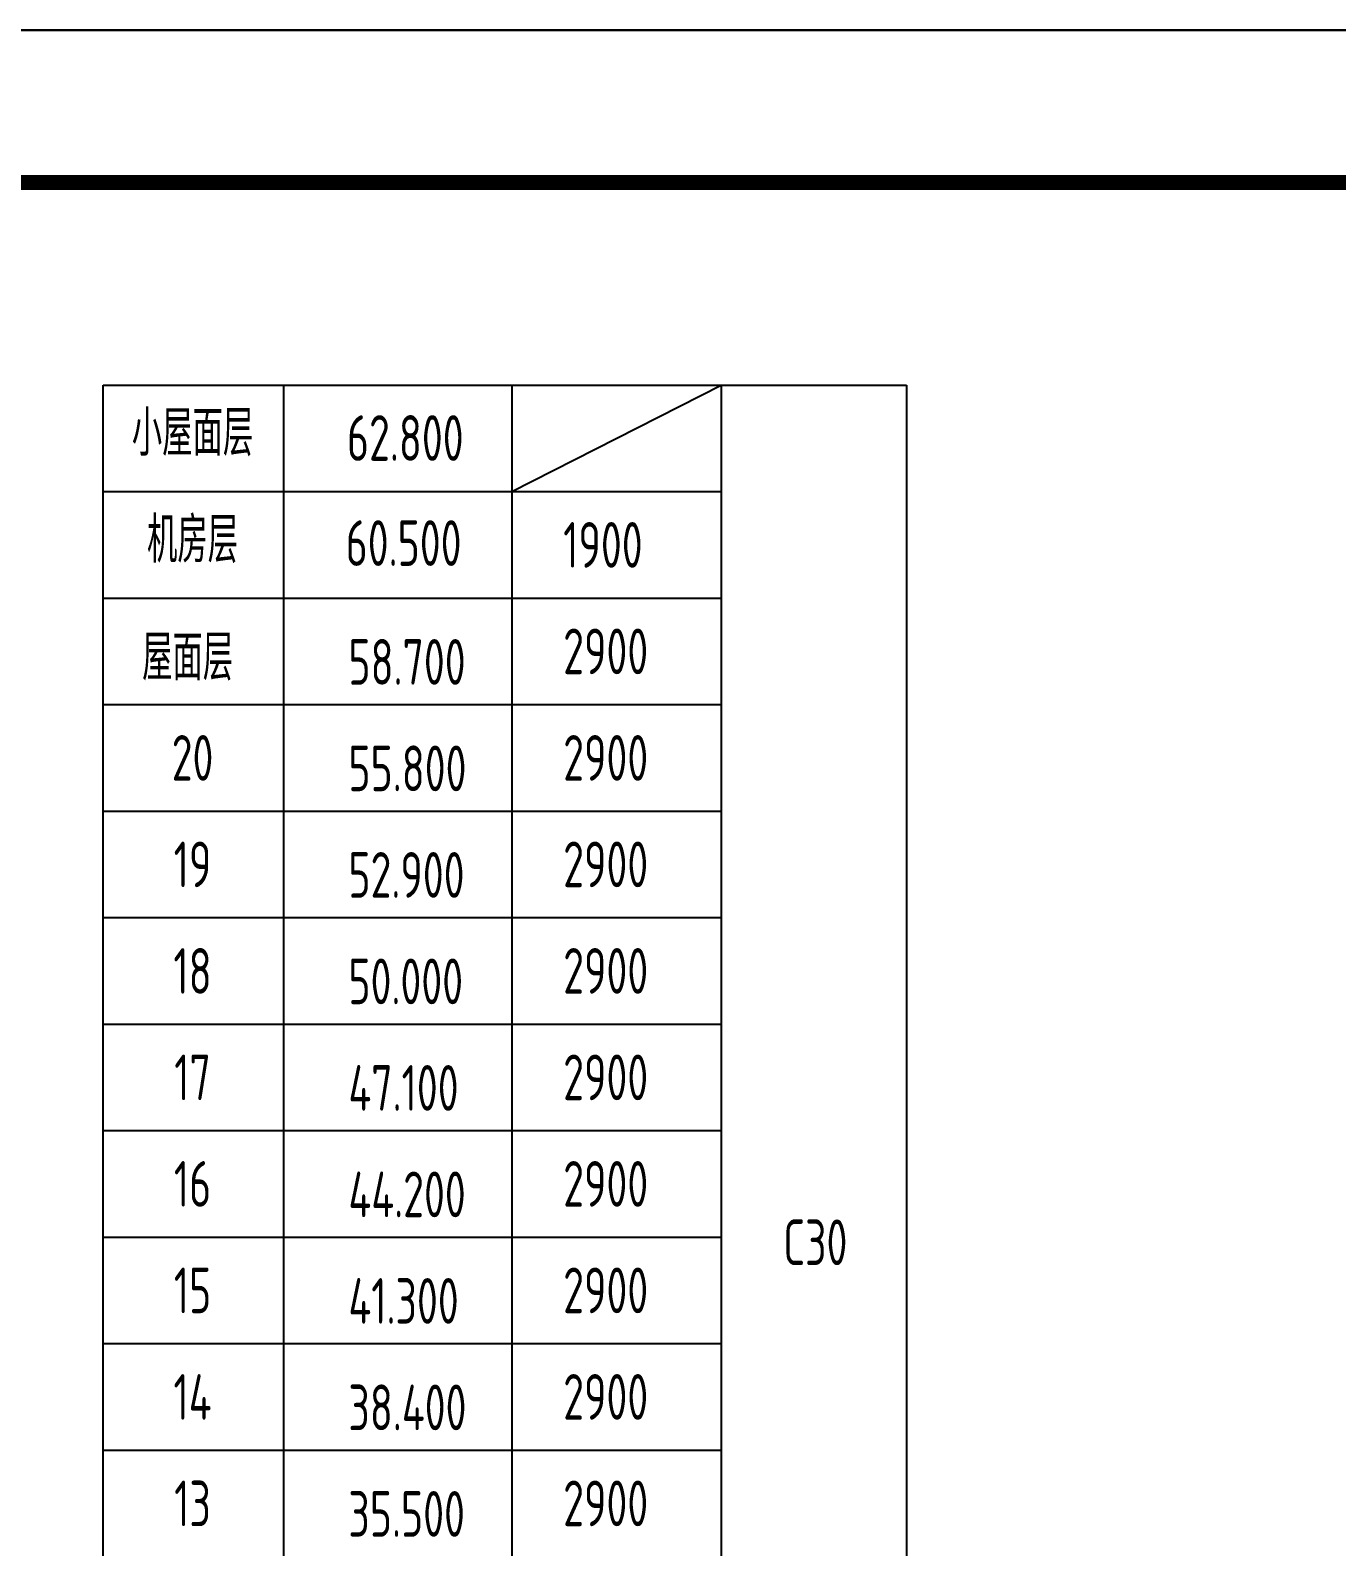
# Model space of a CAD drawing. Extents: x 580289 to 1106878, y -144605 to 78052.
# Drawn here: x 723978 to 732564, y 68085 to 78052 of the extents above; entities that cross this region are included whole.
import ezdxf
from ezdxf.enums import TextEntityAlignment as Align

# ---------------------------------------------------------------- set-up
doc = ezdxf.new("R2010")
doc.units = 0
doc.header["$LTSCALE"] = 100
for name, color, linetype in [('TABLE1', 7, 'CONTINUOUS'), ('T图框', 7, 'CONTINUOUS'), ('图框', 254, 'CONTINUOUS'), ('标高', 7, 'CONTINUOUS')]:
    doc.layers.add(name, color=color, linetype=linetype)
doc.styles.get("Standard").update_dxf_attribs({"font": 'tssdeng.shx', "width": 0.7, "bigfont": 'tssdchn.shx'})

# ---------------------------------------------------------------- blocks, each defined once
blk = doc.blocks.new('A$C72C84CBD')
at = {"layer": '图框', "color": 0}
for points in [[(0, 0), (0, 59400), (84100, 59400), (84100, 0)], [(0, 0), (84100, 0), (84100, 59400), (0, 59400)]]:
    blk.add_lwpolyline(points, close=True, dxfattribs=at)
at = {"layer": '图框', "color": 0, "const_width": 100}
blk.add_lwpolyline([(2500, 1000), (83100, 1000), (83100, 58400), (2500, 58400)], close=True, dxfattribs=at)
blk = doc.blocks.new('图框')
at = {"layer": 'T图框', "color": 4}
blk.add_blockref('A$C72C84CBD', (602717, 102743.5), dxfattribs=at)

msp = doc.modelspace()

# ---------------------------------------------------------------- linework, layer by layer
at = {"layer": 'TABLE1', "color": 7}
for p, q in [((724456.9, 74319.8), (724456.9, 75719.8)), ((724456.9, 75719.8), (729737.3, 75719.8)), ((725641.7, 75719.8), (725641.7, 74319.8)), ((727141.7, 75719.8), (727141.7, 74319.8)), ((727141.7, 75719.8), (727141.7, 74319.8)), ((727141.7, 75019.8), (728518.5, 75719.8)), ((728518.5, 75719.8), (728518.5, 74319.8)), ((729737.3, 75719.8), (729737.3, 58519.8)), ((724456.9, 75019.8), (728518.5, 75019.8)), ((724456.9, 58519.8), (724456.9, 74319.8)), ((724456.9, 74319.8), (728518.5, 74319.8)), ((724456.9, 74319.8), (728518.5, 74319.8)), ((724456.9, 74319.8), (728518.5, 74319.8)), ((725641.7, 74319.8), (725641.7, 58519.8)), ((727141.7, 74319.8), (727141.7, 58519.8)), ((727141.7, 74319.8), (727141.7, 58519.8)), ((728518.5, 74319.8), (728518.5, 58519.8)), ((724456.9, 73619.8), (728518.5, 73619.8)), ((724456.9, 72919.8), (728518.5, 72919.8)), ((724456.9, 72219.8), (728518.5, 72219.8)), ((727141.7, 72219.8), (728518.5, 72219.8)), ((724456.9, 71519.8), (728518.5, 71519.8)), ((724456.9, 70819.8), (728518.5, 70819.8)), ((724456.9, 70119.8), (728518.5, 70119.8)), ((724456.9, 69419.8), (728518.5, 69419.8)), ((724456.9, 68719.8), (728518.5, 68719.8))]:
    msp.add_line(p, q, dxfattribs=at)

# ---------------------------------------------------------------- block references
at = {"layer": 'T图框'}
msp.add_blockref('图框', (54333, -84091.7), dxfattribs=at)

# ---------------------------------------------------------------- texts
at = {"layer": 'TABLE1', "color": 7, "width": 0.7}
for s, p in [('小屋面层', (725043.9, 75416.8)), ('机房层', (725043.9, 74716.8)), ('屋面层', (725011.7, 73934.7)), ('20', (725043.9, 73269.8)), ('19', (725043.9, 72569.8)), ('18', (725043.9, 71869.8)), ('17', (725043.9, 71169.8)), ('16', (725043.9, 70469.8)), ('C30', (729137.2, 70086.4)), ('15', (725043.9, 69769.8)), ('14', (725043.9, 69069.8)), ('13', (725043.9, 68369.8))]:
    msp.add_text(s, height=300, dxfattribs=at).set_placement(p, align=Align.MIDDLE)
for s, p in [('1900', (727480.1, 74519.8)), ('2900', (727480.1, 73819.8)), ('2900', (727480.1, 73119.8)), ('2900', (727480.1, 72419.8)), ('2900', (727480.1, 71719.8)), ('2900', (727480.1, 71019.8)), ('2900', (727480.1, 70319.8)), ('2900', (727480.1, 69619.8)), ('2900', (727480.1, 68919.8)), ('2900', (727480.1, 68219.8))]:
    msp.add_text(s, height=300, dxfattribs=at).set_placement(p)
at = {"layer": '标高', "color": 1, "width": 0.7}
for s, p in [('62.800', (726059, 75222.2)), ('60.500', (726050.4, 74531.7)), ('58.700', (726068.2, 73750.7)), ('55.800', (726068.2, 73050.7)), ('52.900', (726068.2, 72350.7)), ('50.000', (726068.2, 71650.7)), ('47.100', (726068.2, 70950.7)), ('44.200', (726068.2, 70250.7)), ('41.300', (726068.2, 69550.7)), ('38.400', (726068.2, 68850.7)), ('35.500', (726068.2, 68150.7))]:
    msp.add_text(s, height=300, dxfattribs=at).set_placement(p)

doc.saveas('drawing.dxf')
